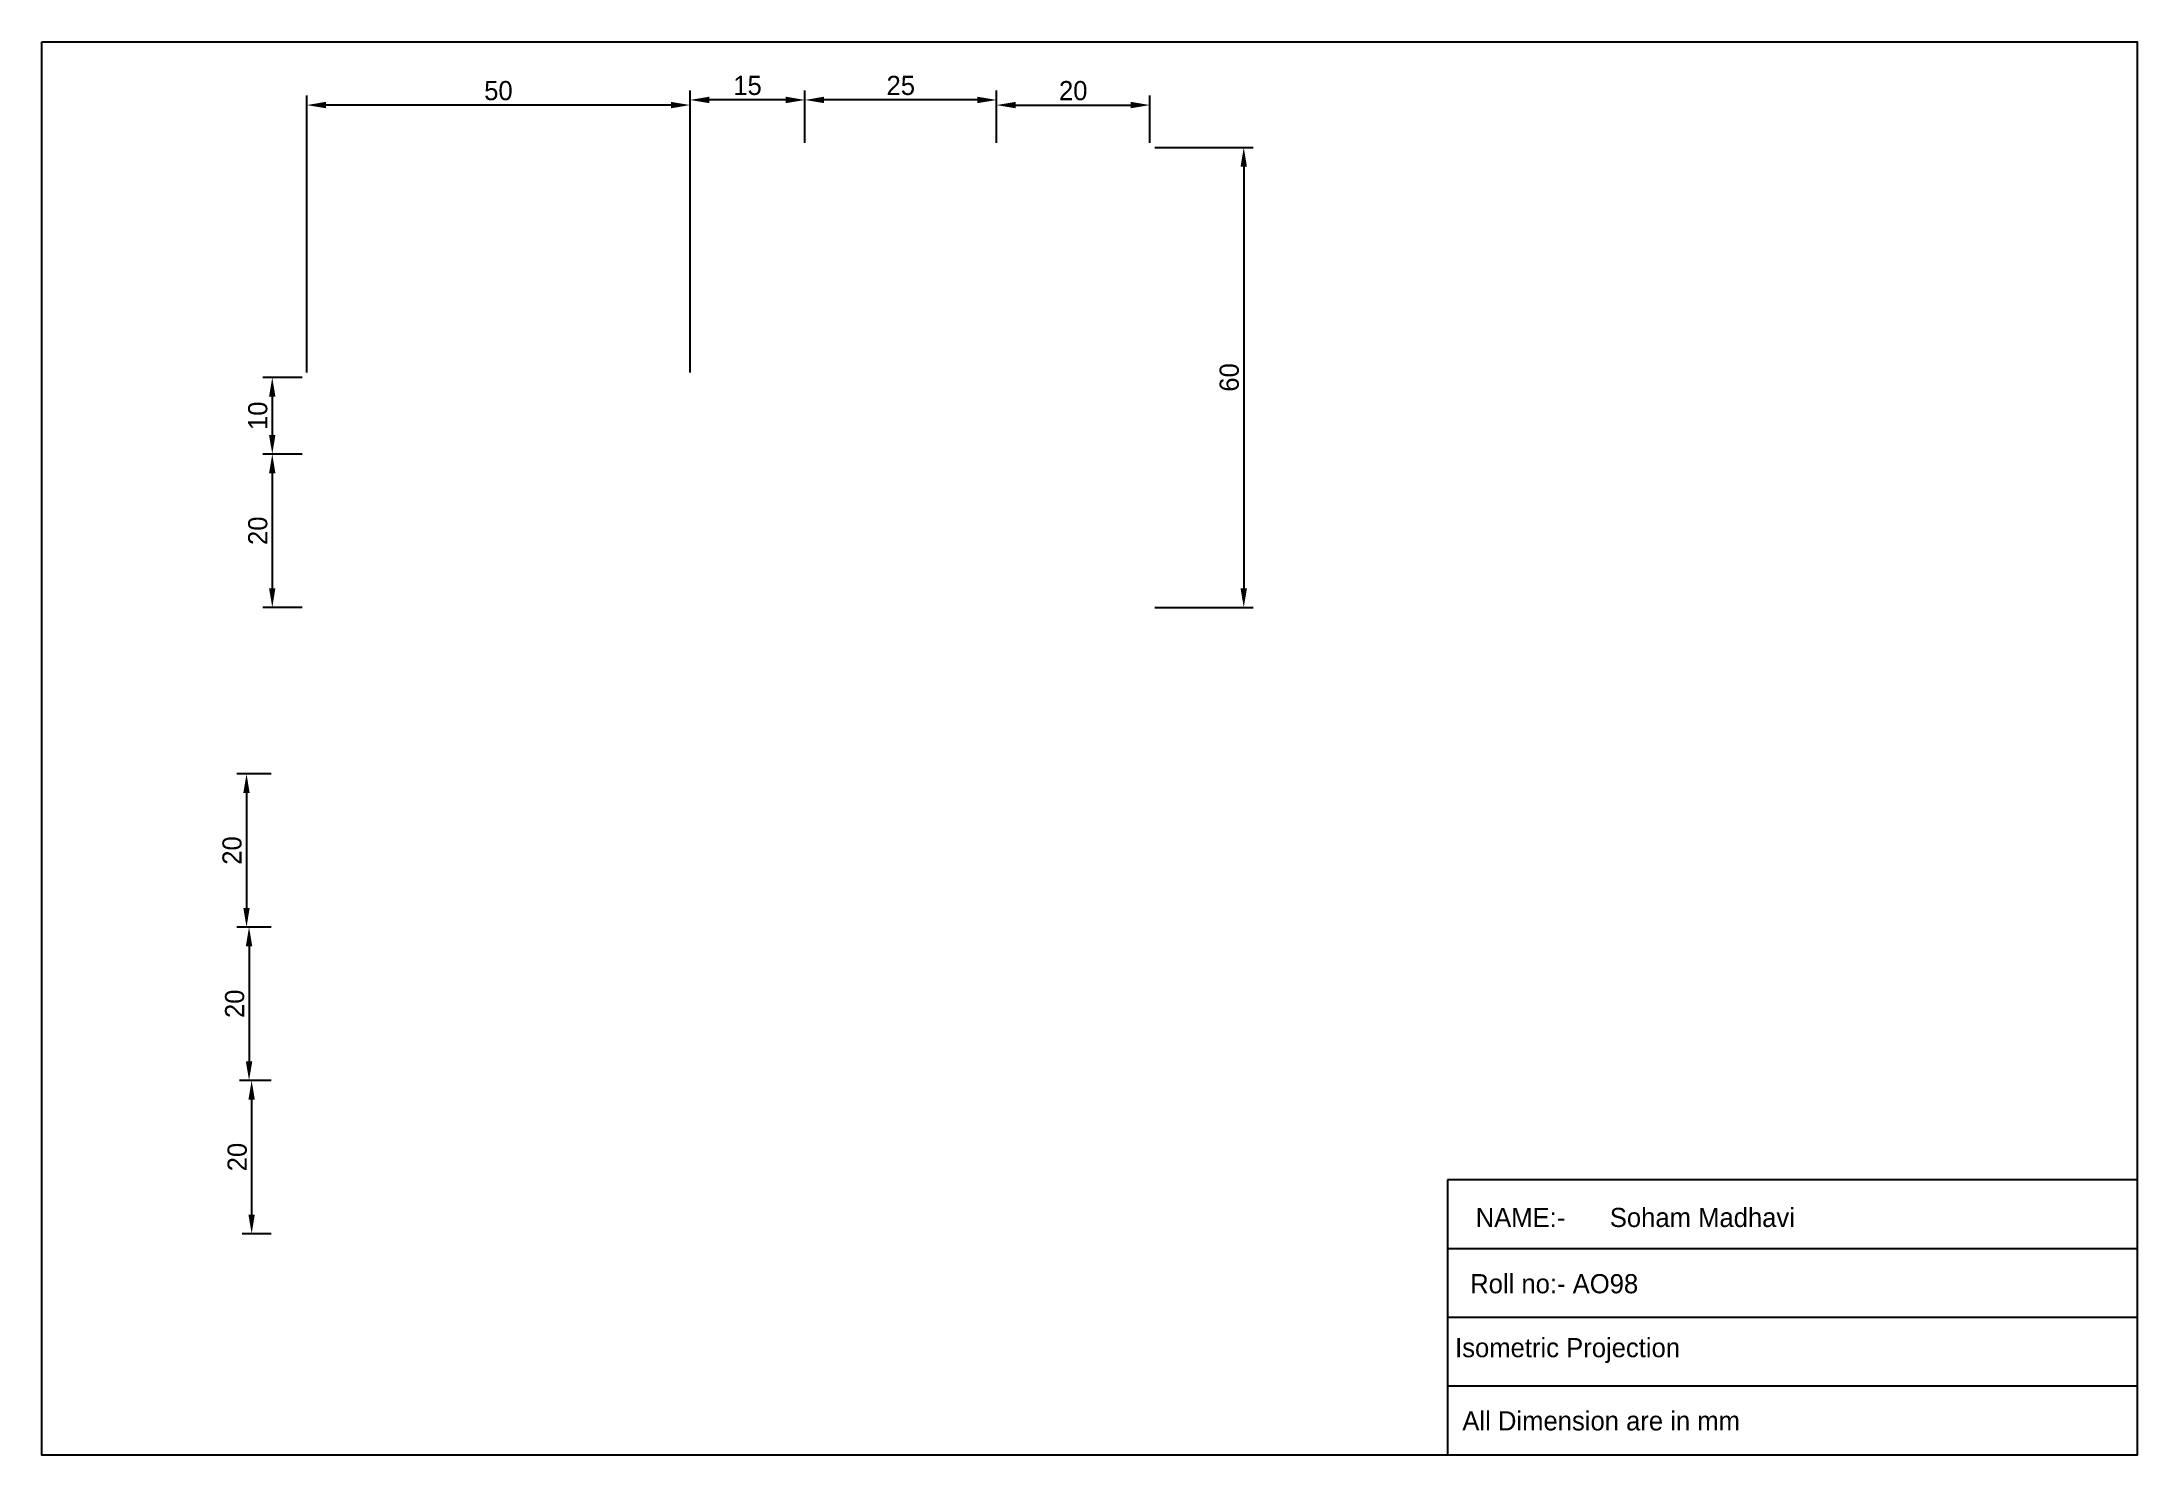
# Paper-space layout 'Layout1' of a CAD drawing. Header units: millimetres. Extents: x 12 to 285, y 12 to 197.
import ezdxf

# ---------------------------------------------------------------- set-up
doc = ezdxf.new("R2010")
doc.units = ezdxf.units.MM
doc.dimstyles.new('ISO-25', dxfattribs={"dimtxt": 2.5, "dimasz": 2.5, "dimexe": 1.25, "dimexo": 0.625, "dimtad": 1, "dimtxsty": 'Standard', "dimcen": 2.5, "dimadec": 0, "dimazin": 0, "dimtfac": 1, "dimtmove": 0, "dimatfit": 3, "dimfxl": 1, "dimarcsym": 0})

# ---------------------------------------------------------------- blocks, each defined once
blk = doc.blocks.new('*D19')
at = {"color": 0, "lineweight": -2, "transparency": 16777216}
for p, q in [((156.96, 182.78), (169.83, 182.78)), ((168.58, 180.28), (168.58, 125.28)), ((156.96, 122.78), (169.83, 122.78))]:
    blk.add_line(p, q, dxfattribs=at)
at = {"color": 0, "transparency": 16777216}
for points in [[(168.16, 180.28), (169, 180.28), (168.58, 182.78)], [(168.16, 125.28), (169, 125.28), (168.58, 122.78)]]:
    blk.add_solid(points, dxfattribs=at)
at = {"layer": 'Defpoints', "color": 0, "transparency": 16777216}
for p in [(156.33, 182.78), (156.33, 122.78), (168.58, 122.78)]:
    blk.add_point(p, dxfattribs=at)
at = {"color": 0, "transparency": 16777216, "insert": (166.7, 152.78), "char_height": 2.5, "attachment_point": 5, "rotation": 90}
blk.add_mtext('60', dxfattribs=at)
blk = doc.blocks.new('*D20')
at = {"color": 0, "lineweight": -2, "transparency": 16777216}
for p, q in [((136.33, 183.41), (136.33, 189.57)), ((156.33, 183.41), (156.33, 189.57)), ((138.83, 188.32), (153.83, 188.32))]:
    blk.add_line(p, q, dxfattribs=at)
at = {"color": 0, "transparency": 16777216}
for points in [[(138.83, 188.74), (138.83, 187.9), (136.33, 188.32)], [(153.83, 188.74), (153.83, 187.9), (156.33, 188.32)]]:
    blk.add_solid(points, dxfattribs=at)
at = {"layer": 'Defpoints', "color": 0, "transparency": 16777216}
for p in [(156.33, 188.32), (136.33, 182.78), (156.33, 182.78)]:
    blk.add_point(p, dxfattribs=at)
at = {"color": 0, "transparency": 16777216, "insert": (146.33, 190.19), "char_height": 2.5, "attachment_point": 5}
blk.add_mtext('20', dxfattribs=at)
blk = doc.blocks.new('*D21')
at = {"color": 0, "lineweight": -2, "transparency": 16777216}
for p, q in [((111.33, 183.41), (111.33, 190.24)), ((133.83, 188.99), (113.83, 188.99)), ((136.33, 183.41), (136.33, 190.24))]:
    blk.add_line(p, q, dxfattribs=at)
at = {"color": 0, "transparency": 16777216}
for points in [[(113.83, 189.41), (113.83, 188.57), (111.33, 188.99)], [(133.83, 189.41), (133.83, 188.57), (136.33, 188.99)]]:
    blk.add_solid(points, dxfattribs=at)
at = {"layer": 'Defpoints', "color": 0, "transparency": 16777216}
for p in [(111.33, 188.99), (111.33, 182.78), (136.33, 182.78)]:
    blk.add_point(p, dxfattribs=at)
at = {"color": 0, "transparency": 16777216, "insert": (123.83, 190.87), "char_height": 2.5, "attachment_point": 5}
blk.add_mtext('25', dxfattribs=at)
blk = doc.blocks.new('*D22')
at = {"color": 0, "lineweight": -2, "transparency": 16777216}
for p, q in [((96.33, 183.41), (96.33, 190.24)), ((108.83, 188.99), (98.83, 188.99)), ((111.33, 183.41), (111.33, 190.24))]:
    blk.add_line(p, q, dxfattribs=at)
at = {"color": 0, "transparency": 16777216}
for points in [[(98.83, 189.41), (98.83, 188.57), (96.33, 188.99)], [(108.83, 189.41), (108.83, 188.57), (111.33, 188.99)]]:
    blk.add_solid(points, dxfattribs=at)
at = {"layer": 'Defpoints', "color": 0, "transparency": 16777216}
for p in [(96.33, 188.99), (96.33, 182.78), (111.33, 182.78)]:
    blk.add_point(p, dxfattribs=at)
at = {"color": 0, "transparency": 16777216, "insert": (103.83, 190.87), "char_height": 2.5, "attachment_point": 5}
blk.add_mtext('15', dxfattribs=at)
blk = doc.blocks.new('*D23')
at = {"color": 0, "lineweight": -2, "transparency": 16777216}
for p, q in [((46.33, 153.41), (46.33, 189.57)), ((96.33, 153.41), (96.33, 189.57)), ((93.83, 188.32), (48.83, 188.32))]:
    blk.add_line(p, q, dxfattribs=at)
at = {"color": 0, "transparency": 16777216}
for points in [[(48.83, 188.74), (48.83, 187.9), (46.33, 188.32)], [(93.83, 188.74), (93.83, 187.9), (96.33, 188.32)]]:
    blk.add_solid(points, dxfattribs=at)
at = {"layer": 'Defpoints', "color": 0, "transparency": 16777216}
for p in [(46.33, 188.32), (46.33, 152.78), (96.33, 152.78)]:
    blk.add_point(p, dxfattribs=at)
at = {"color": 0, "transparency": 16777216, "insert": (71.33, 190.19), "char_height": 2.5, "attachment_point": 5}
blk.add_mtext('50', dxfattribs=at)
blk = doc.blocks.new('*D24')
at = {"color": 0, "lineweight": -2, "transparency": 16777216}
for p, q in [((45.71, 152.78), (40.57, 152.78)), ((41.82, 150.28), (41.82, 145.28)), ((45.71, 142.78), (40.57, 142.78))]:
    blk.add_line(p, q, dxfattribs=at)
at = {"color": 0, "transparency": 16777216}
for points in [[(41.4, 150.28), (42.23, 150.28), (41.82, 152.78)], [(41.4, 145.28), (42.23, 145.28), (41.82, 142.78)]]:
    blk.add_solid(points, dxfattribs=at)
at = {"layer": 'Defpoints', "color": 0, "transparency": 16777216}
for p in [(46.33, 152.78), (41.82, 142.78), (46.33, 142.78)]:
    blk.add_point(p, dxfattribs=at)
at = {"color": 0, "transparency": 16777216, "insert": (39.94, 147.78), "char_height": 2.5, "attachment_point": 5, "rotation": 90}
blk.add_mtext('10', dxfattribs=at)
blk = doc.blocks.new('*D25')
at = {"color": 0, "lineweight": -2, "transparency": 16777216}
for p, q in [((45.71, 142.78), (40.57, 142.78)), ((41.82, 140.28), (41.82, 125.28)), ((45.71, 122.78), (40.57, 122.78))]:
    blk.add_line(p, q, dxfattribs=at)
at = {"color": 0, "transparency": 16777216}
for points in [[(41.4, 140.28), (42.23, 140.28), (41.82, 142.78)], [(41.4, 125.28), (42.23, 125.28), (41.82, 122.78)]]:
    blk.add_solid(points, dxfattribs=at)
at = {"layer": 'Defpoints', "color": 0, "transparency": 16777216}
for p in [(46.33, 142.78), (41.82, 122.78), (46.33, 122.78)]:
    blk.add_point(p, dxfattribs=at)
at = {"color": 0, "transparency": 16777216, "insert": (39.94, 132.78), "char_height": 2.5, "attachment_point": 5, "rotation": 90}
blk.add_mtext('20', dxfattribs=at)
blk = doc.blocks.new('*D26')
at = {"color": 0, "lineweight": -2, "transparency": 16777216}
for p, q in [((41.67, 101.06), (37.21, 101.06)), ((38.46, 98.56), (38.46, 83.56)), ((41.67, 81.06), (37.21, 81.06))]:
    blk.add_line(p, q, dxfattribs=at)
at = {"color": 0, "transparency": 16777216}
for points in [[(38.04, 98.56), (38.87, 98.56), (38.46, 101.06)], [(38.04, 83.56), (38.87, 83.56), (38.46, 81.06)]]:
    blk.add_solid(points, dxfattribs=at)
at = {"layer": 'Defpoints', "color": 0, "transparency": 16777216}
for p in [(42.3, 101.06), (38.46, 81.06), (42.3, 81.06)]:
    blk.add_point(p, dxfattribs=at)
at = {"color": 0, "transparency": 16777216, "insert": (36.58, 91.06), "char_height": 2.5, "attachment_point": 5, "rotation": 90}
blk.add_mtext('20', dxfattribs=at)
blk = doc.blocks.new('*D27')
at = {"color": 0, "lineweight": -2, "transparency": 16777216}
for p, q in [((41.67, 81.06), (37.54, 81.06)), ((38.79, 78.56), (38.79, 63.56)), ((41.67, 61.06), (37.54, 61.06))]:
    blk.add_line(p, q, dxfattribs=at)
at = {"color": 0, "transparency": 16777216}
for points in [[(38.37, 78.56), (39.21, 78.56), (38.79, 81.06)], [(38.37, 63.56), (39.21, 63.56), (38.79, 61.06)]]:
    blk.add_solid(points, dxfattribs=at)
at = {"layer": 'Defpoints', "color": 0, "transparency": 16777216}
for p in [(42.3, 81.06), (38.79, 61.06), (42.3, 61.06)]:
    blk.add_point(p, dxfattribs=at)
at = {"color": 0, "transparency": 16777216, "insert": (36.92, 71.06), "char_height": 2.5, "attachment_point": 5, "rotation": 90}
blk.add_mtext('20', dxfattribs=at)
blk = doc.blocks.new('*D28')
at = {"color": 0, "lineweight": -2, "transparency": 16777216}
for p, q in [((41.67, 61.06), (37.88, 61.06)), ((39.13, 58.56), (39.13, 43.56)), ((41.67, 41.06), (37.88, 41.06))]:
    blk.add_line(p, q, dxfattribs=at)
at = {"color": 0, "transparency": 16777216}
for points in [[(38.71, 58.56), (39.54, 58.56), (39.13, 61.06)], [(38.71, 43.56), (39.54, 43.56), (39.13, 41.06)]]:
    blk.add_solid(points, dxfattribs=at)
at = {"layer": 'Defpoints', "color": 0, "transparency": 16777216}
for p in [(42.3, 61.06), (39.13, 41.06), (42.3, 41.06)]:
    blk.add_point(p, dxfattribs=at)
at = {"color": 0, "transparency": 16777216, "insert": (37.25, 51.06), "char_height": 2.5, "attachment_point": 5, "rotation": 90}
blk.add_mtext('20', dxfattribs=at)

psp = doc.layouts.get("Layout1")

# ---------------------------------------------------------------- linework, layer by layer
for p, q in [((11.76, 12.177), (11.76, 196.561)), ((285.148, 196.561), (285.148, 12.177)), ((285.148, 48.088), (195.148, 48.088)), ((195.148, 48.088), (195.148, 12.177)), ((285.148, 39.11), (195.148, 39.11)), ((285.148, 30.132), (195.148, 30.132)), ((285.148, 21.155), (195.148, 21.155)), ((285.148, 12.177), (11.76, 12.177))]:
    psp.add_line(p, q)
psp.add_lwpolyline([(11.76, 196.561), (285.148, 196.561), (285.148, 12.177), (11.76, 12.177)], close=True)

# ---------------------------------------------------------------- texts
at = {"char_height": 2.5, "attachment_point": 1}
for s, heights, insert in [('\\pxi-3,l4,t4;NAME:-^ISoham Madhavi', [1.589], (196.344, 44.433)), ('Roll no:- AO98', [0], (198.124, 35.788)), ('Isometric Projection', [0], (196.157, 27.445)), ('All Dimension are in mm', [0], (197.104, 17.897))]:
    psp.add_mtext_dynamic_manual_height_columns(s, width=90, gutter_width=12.5, heights=heights, dxfattribs=dict(at, insert=insert))

# ---------------------------------------------------------------- dimensions: what is measured, and where the dimension line sits
for base, p1, p2, picture, middle in [((46.332, 188.319), (96.332, 152.784), (46.332, 152.784), '*D23', (71.332, 190.194)), ((111.332, 188.991), (136.332, 182.784), (111.332, 182.784), '*D21', (123.832, 190.866)), ((156.332, 188.319), (136.332, 182.784), (156.332, 182.784), '*D20', (146.332, 190.194))]:
    dim = psp.add_linear_dim(base=base, p1=p1, p2=p2, dimstyle='ISO-25', override={"dimlfac": -1})
    dim.commit()
    dim.dimension.update_dxf_attribs({"geometry": picture, "text_midpoint": middle})
dim = psp.add_linear_dim(base=(96.332, 188.991), p1=(111.332, 182.784), p2=(96.332, 182.784), dimstyle='ISO-25')
dim.commit()
dim.dimension.update_dxf_attribs({"geometry": '*D22', "text_midpoint": (103.832, 190.866)})
for base, p1, p2, picture, middle in [((168.579, 122.784), (156.332, 182.784), (156.332, 122.784), '*D19', (166.704, 152.784)), ((41.818, 142.784), (46.332, 152.784), (46.332, 142.784), '*D24', (39.943, 147.784)), ((41.818, 122.784), (46.332, 142.784), (46.332, 122.784), '*D25', (39.943, 132.784)), ((38.455, 81.059), (42.297, 101.059), (42.297, 81.059), '*D26', (36.58, 91.059)), ((38.792, 61.059), (42.297, 81.059), (42.297, 61.059), '*D27', (36.917, 71.059)), ((39.128, 41.059), (42.297, 61.059), (42.297, 41.059), '*D28', (37.253, 51.059))]:
    dim = psp.add_linear_dim(base=base, p1=p1, p2=p2, angle=90, dimstyle='ISO-25', override={"dimlfac": -1})
    dim.commit()
    dim.dimension.update_dxf_attribs({"geometry": picture, "text_midpoint": middle})

doc.saveas('drawing.dxf')
